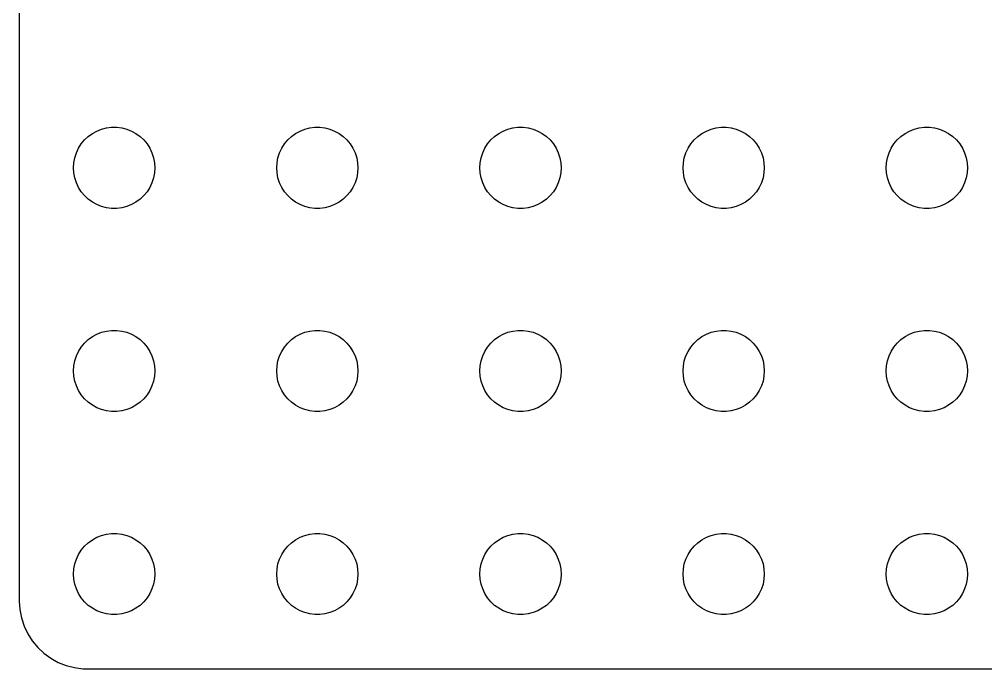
# Model space of a CAD drawing. Header units: metres. Extents: x -134 to 134, y 518 to 1078.
# Drawn here: x -134.5 to -63.2, y 518 to 566 of the extents above; entities that cross this region are included whole.
import ezdxf

# ---------------------------------------------------------------- set-up
doc = ezdxf.new("R2010")
doc.units = ezdxf.units.M

msp = doc.modelspace()

# ---------------------------------------------------------------- linework, layer by layer
for p, q in [((-134.5, 617), (-134.5, 523)), ((-128.427, 557.853), (-128.062, 557.947)), ((-128.062, 557.947), (-127.688, 557.994)), ((-127.688, 557.994), (-127.312, 557.994)), ((-127.312, 557.994), (-126.938, 557.947)), ((-126.938, 557.947), (-126.573, 557.853)), ((-113.427, 557.853), (-113.062, 557.947)), ((-113.062, 557.947), (-112.688, 557.994)), ((-112.688, 557.994), (-112.312, 557.994)), ((-112.312, 557.994), (-111.938, 557.947)), ((-111.938, 557.947), (-111.573, 557.853)), ((-98.427, 557.853), (-98.0621, 557.947)), ((-98.0621, 557.947), (-97.6884, 557.994)), ((-97.6884, 557.994), (-97.3116, 557.994)), ((-97.3116, 557.994), (-96.9379, 557.947)), ((-96.9379, 557.947), (-96.573, 557.853)), ((-83.427, 557.853), (-83.0621, 557.947)), ((-83.0621, 557.947), (-82.6884, 557.994)), ((-82.6884, 557.994), (-82.3116, 557.994)), ((-82.3116, 557.994), (-81.9379, 557.947)), ((-81.9379, 557.947), (-81.573, 557.853)), ((-68.427, 557.853), (-68.0621, 557.947)), ((-68.0621, 557.947), (-67.6884, 557.994)), ((-67.6884, 557.994), (-67.3116, 557.994)), ((-67.3116, 557.994), (-66.9379, 557.947)), ((-66.9379, 557.947), (-66.573, 557.853)), ((-129.687, 557.054), (-129.412, 557.312)), ((-129.412, 557.312), (-129.107, 557.533)), ((-129.107, 557.533), (-128.777, 557.714)), ((-128.777, 557.714), (-128.427, 557.853)), ((-126.573, 557.853), (-126.223, 557.714)), ((-126.223, 557.714), (-125.893, 557.533)), ((-125.893, 557.533), (-125.588, 557.312)), ((-125.588, 557.312), (-125.313, 557.054)), ((-114.687, 557.054), (-114.412, 557.312)), ((-114.412, 557.312), (-114.107, 557.533)), ((-114.107, 557.533), (-113.777, 557.714)), ((-113.777, 557.714), (-113.427, 557.853)), ((-111.573, 557.853), (-111.223, 557.714)), ((-111.223, 557.714), (-110.893, 557.533)), ((-110.893, 557.533), (-110.588, 557.312)), ((-110.588, 557.312), (-110.313, 557.054)), ((-99.6869, 557.054), (-99.4123, 557.312)), ((-99.4123, 557.312), (-99.1075, 557.533)), ((-99.1075, 557.533), (-98.7773, 557.714)), ((-98.7773, 557.714), (-98.427, 557.853)), ((-96.573, 557.853), (-96.2227, 557.714)), ((-96.2227, 557.714), (-95.8925, 557.533)), ((-95.8925, 557.533), (-95.5877, 557.312)), ((-95.5877, 557.312), (-95.3131, 557.054)), ((-84.6869, 557.054), (-84.4123, 557.312)), ((-84.4123, 557.312), (-84.1075, 557.533)), ((-84.1075, 557.533), (-83.7773, 557.714)), ((-83.7773, 557.714), (-83.427, 557.853)), ((-81.573, 557.853), (-81.2227, 557.714)), ((-81.2227, 557.714), (-80.8925, 557.533)), ((-80.8925, 557.533), (-80.5877, 557.312)), ((-80.5877, 557.312), (-80.3131, 557.054)), ((-69.6869, 557.054), (-69.4123, 557.312)), ((-69.4123, 557.312), (-69.1075, 557.533)), ((-69.1075, 557.533), (-68.7773, 557.714)), ((-68.7773, 557.714), (-68.427, 557.853)), ((-66.573, 557.853), (-66.2227, 557.714)), ((-66.2227, 557.714), (-65.8925, 557.533)), ((-65.8925, 557.533), (-65.5877, 557.312)), ((-65.5877, 557.312), (-65.3131, 557.054)), ((-130.129, 556.445), (-129.927, 556.763)), ((-129.927, 556.763), (-129.687, 557.054)), ((-125.313, 557.054), (-125.073, 556.763)), ((-125.073, 556.763), (-124.871, 556.445)), ((-115.129, 556.445), (-114.927, 556.763)), ((-114.927, 556.763), (-114.687, 557.054)), ((-110.313, 557.054), (-110.073, 556.763)), ((-110.073, 556.763), (-109.871, 556.445)), ((-100.129, 556.445), (-99.927, 556.763)), ((-99.927, 556.763), (-99.6869, 557.054)), ((-95.3131, 557.054), (-95.073, 556.763)), ((-95.073, 556.763), (-94.8711, 556.445)), ((-85.1289, 556.445), (-84.927, 556.763)), ((-84.927, 556.763), (-84.6869, 557.054)), ((-80.3131, 557.054), (-80.073, 556.763)), ((-80.073, 556.763), (-79.8711, 556.445)), ((-70.1289, 556.445), (-69.927, 556.763)), ((-69.927, 556.763), (-69.6869, 557.054)), ((-65.3131, 557.054), (-65.073, 556.763)), ((-65.073, 556.763), (-64.8711, 556.445)), ((-130.406, 555.746), (-130.289, 556.104)), ((-130.289, 556.104), (-130.129, 556.445)), ((-124.871, 556.445), (-124.711, 556.104)), ((-124.711, 556.104), (-124.594, 555.746)), ((-115.406, 555.746), (-115.289, 556.104)), ((-115.289, 556.104), (-115.129, 556.445)), ((-109.871, 556.445), (-109.711, 556.104)), ((-109.711, 556.104), (-109.594, 555.746)), ((-100.406, 555.746), (-100.289, 556.104)), ((-100.289, 556.104), (-100.129, 556.445)), ((-94.8711, 556.445), (-94.7107, 556.104)), ((-94.7107, 556.104), (-94.5943, 555.746)), ((-85.4057, 555.746), (-85.2893, 556.104)), ((-85.2893, 556.104), (-85.1289, 556.445)), ((-79.8711, 556.445), (-79.7107, 556.104)), ((-79.7107, 556.104), (-79.5943, 555.746)), ((-70.4057, 555.746), (-70.2893, 556.104)), ((-70.2893, 556.104), (-70.1289, 556.445)), ((-64.8711, 556.445), (-64.7107, 556.104)), ((-64.7107, 556.104), (-64.5943, 555.746)), ((-130.5, 555), (-130.476, 555.376)), ((-130.476, 555.376), (-130.406, 555.746)), ((-124.594, 555.746), (-124.524, 555.376)), ((-124.524, 555.376), (-124.5, 555)), ((-115.5, 555), (-115.476, 555.376)), ((-115.476, 555.376), (-115.406, 555.746)), ((-109.594, 555.746), (-109.524, 555.376)), ((-109.524, 555.376), (-109.5, 555)), ((-100.5, 555), (-100.476, 555.376)), ((-100.476, 555.376), (-100.406, 555.746)), ((-94.5943, 555.746), (-94.5237, 555.376)), ((-94.5237, 555.376), (-94.5, 555)), ((-85.5, 555), (-85.4763, 555.376)), ((-85.4763, 555.376), (-85.4057, 555.746)), ((-79.5943, 555.746), (-79.5237, 555.376)), ((-79.5237, 555.376), (-79.5, 555)), ((-70.5, 555), (-70.4763, 555.376)), ((-70.4763, 555.376), (-70.4057, 555.746)), ((-64.5943, 555.746), (-64.5237, 555.376)), ((-64.5237, 555.376), (-64.5, 555)), ((-130.476, 554.624), (-130.5, 555)), ((-130.406, 554.254), (-130.476, 554.624)), ((-124.524, 554.624), (-124.594, 554.254)), ((-124.5, 555), (-124.524, 554.624)), ((-115.476, 554.624), (-115.5, 555)), ((-115.406, 554.254), (-115.476, 554.624)), ((-109.524, 554.624), (-109.594, 554.254)), ((-109.5, 555), (-109.524, 554.624)), ((-100.476, 554.624), (-100.5, 555)), ((-100.406, 554.254), (-100.476, 554.624)), ((-94.5237, 554.624), (-94.5943, 554.254)), ((-94.5, 555), (-94.5237, 554.624)), ((-85.4763, 554.624), (-85.5, 555)), ((-85.4057, 554.254), (-85.4763, 554.624)), ((-79.5237, 554.624), (-79.5943, 554.254)), ((-79.5, 555), (-79.5237, 554.624)), ((-70.4763, 554.624), (-70.5, 555)), ((-70.4057, 554.254), (-70.4763, 554.624)), ((-64.5237, 554.624), (-64.5943, 554.254)), ((-64.5, 555), (-64.5237, 554.624)), ((-130.289, 553.896), (-130.406, 554.254)), ((-130.129, 553.555), (-130.289, 553.896)), ((-124.711, 553.896), (-124.871, 553.555)), ((-124.594, 554.254), (-124.711, 553.896)), ((-115.289, 553.896), (-115.406, 554.254)), ((-115.129, 553.555), (-115.289, 553.896)), ((-109.711, 553.896), (-109.871, 553.555)), ((-109.594, 554.254), (-109.711, 553.896)), ((-100.289, 553.896), (-100.406, 554.254)), ((-100.129, 553.555), (-100.289, 553.896)), ((-94.7107, 553.896), (-94.8711, 553.555)), ((-94.5943, 554.254), (-94.7107, 553.896)), ((-85.2893, 553.896), (-85.4057, 554.254)), ((-85.1289, 553.555), (-85.2893, 553.896)), ((-79.7107, 553.896), (-79.8711, 553.555)), ((-79.5943, 554.254), (-79.7107, 553.896)), ((-70.2893, 553.896), (-70.4057, 554.254)), ((-70.1289, 553.555), (-70.2893, 553.896)), ((-64.7107, 553.896), (-64.8711, 553.555)), ((-64.5943, 554.254), (-64.7107, 553.896)), ((-129.927, 553.237), (-130.129, 553.555)), ((-129.687, 552.946), (-129.927, 553.237)), ((-129.412, 552.688), (-129.687, 552.946)), ((-125.313, 552.946), (-125.588, 552.688)), ((-125.073, 553.237), (-125.313, 552.946)), ((-124.871, 553.555), (-125.073, 553.237)), ((-114.927, 553.237), (-115.129, 553.555)), ((-114.687, 552.946), (-114.927, 553.237)), ((-114.412, 552.688), (-114.687, 552.946)), ((-110.313, 552.946), (-110.588, 552.688)), ((-110.073, 553.237), (-110.313, 552.946)), ((-109.871, 553.555), (-110.073, 553.237)), ((-99.927, 553.237), (-100.129, 553.555)), ((-99.6869, 552.946), (-99.927, 553.237)), ((-99.4123, 552.688), (-99.6869, 552.946)), ((-95.3131, 552.946), (-95.5877, 552.688)), ((-95.073, 553.237), (-95.3131, 552.946)), ((-94.8711, 553.555), (-95.073, 553.237)), ((-84.927, 553.237), (-85.1289, 553.555)), ((-84.6869, 552.946), (-84.927, 553.237)), ((-84.4123, 552.688), (-84.6869, 552.946)), ((-80.3131, 552.946), (-80.5877, 552.688)), ((-80.073, 553.237), (-80.3131, 552.946)), ((-79.8711, 553.555), (-80.073, 553.237)), ((-69.927, 553.237), (-70.1289, 553.555)), ((-69.6869, 552.946), (-69.927, 553.237)), ((-69.4123, 552.688), (-69.6869, 552.946)), ((-65.3131, 552.946), (-65.5877, 552.688)), ((-65.073, 553.237), (-65.3131, 552.946)), ((-64.8711, 553.555), (-65.073, 553.237)), ((-129.107, 552.467), (-129.412, 552.688)), ((-128.777, 552.286), (-129.107, 552.467)), ((-128.427, 552.147), (-128.777, 552.286)), ((-126.223, 552.286), (-126.573, 552.147)), ((-125.893, 552.467), (-126.223, 552.286)), ((-125.588, 552.688), (-125.893, 552.467)), ((-114.107, 552.467), (-114.412, 552.688)), ((-113.777, 552.286), (-114.107, 552.467)), ((-113.427, 552.147), (-113.777, 552.286)), ((-111.223, 552.286), (-111.573, 552.147)), ((-110.893, 552.467), (-111.223, 552.286)), ((-110.588, 552.688), (-110.893, 552.467)), ((-99.1075, 552.467), (-99.4123, 552.688)), ((-98.7773, 552.286), (-99.1075, 552.467)), ((-98.427, 552.147), (-98.7773, 552.286)), ((-96.2227, 552.286), (-96.573, 552.147)), ((-95.8925, 552.467), (-96.2227, 552.286)), ((-95.5877, 552.688), (-95.8925, 552.467)), ((-84.1075, 552.467), (-84.4123, 552.688)), ((-83.7773, 552.286), (-84.1075, 552.467)), ((-83.427, 552.147), (-83.7773, 552.286)), ((-81.2227, 552.286), (-81.573, 552.147)), ((-80.8925, 552.467), (-81.2227, 552.286)), ((-80.5877, 552.688), (-80.8925, 552.467)), ((-69.1075, 552.467), (-69.4123, 552.688)), ((-68.7773, 552.286), (-69.1075, 552.467)), ((-68.427, 552.147), (-68.7773, 552.286)), ((-66.2227, 552.286), (-66.573, 552.147)), ((-65.8925, 552.467), (-66.2227, 552.286)), ((-65.5877, 552.688), (-65.8925, 552.467)), ((-128.062, 552.053), (-128.427, 552.147)), ((-127.688, 552.006), (-128.062, 552.053)), ((-127.312, 552.006), (-127.688, 552.006)), ((-126.938, 552.053), (-127.312, 552.006)), ((-126.573, 552.147), (-126.938, 552.053)), ((-113.062, 552.053), (-113.427, 552.147)), ((-112.688, 552.006), (-113.062, 552.053)), ((-112.312, 552.006), (-112.688, 552.006)), ((-111.938, 552.053), (-112.312, 552.006)), ((-111.573, 552.147), (-111.938, 552.053)), ((-98.0621, 552.053), (-98.427, 552.147)), ((-97.6884, 552.006), (-98.0621, 552.053)), ((-97.3116, 552.006), (-97.6884, 552.006)), ((-96.9379, 552.053), (-97.3116, 552.006)), ((-96.573, 552.147), (-96.9379, 552.053)), ((-83.0621, 552.053), (-83.427, 552.147)), ((-82.6884, 552.006), (-83.0621, 552.053)), ((-82.3116, 552.006), (-82.6884, 552.006)), ((-81.9379, 552.053), (-82.3116, 552.006)), ((-81.573, 552.147), (-81.9379, 552.053)), ((-68.0621, 552.053), (-68.427, 552.147)), ((-67.6884, 552.006), (-68.0621, 552.053)), ((-67.3116, 552.006), (-67.6884, 552.006)), ((-66.9379, 552.053), (-67.3116, 552.006)), ((-66.573, 552.147), (-66.9379, 552.053)), ((-128.427, 542.853), (-128.062, 542.947)), ((-128.062, 542.947), (-127.688, 542.994)), ((-127.688, 542.994), (-127.312, 542.994)), ((-127.312, 542.994), (-126.938, 542.947)), ((-126.938, 542.947), (-126.573, 542.853)), ((-113.427, 542.853), (-113.062, 542.947)), ((-113.062, 542.947), (-112.688, 542.994)), ((-112.688, 542.994), (-112.312, 542.994)), ((-112.312, 542.994), (-111.938, 542.947)), ((-111.938, 542.947), (-111.573, 542.853)), ((-98.427, 542.853), (-98.0621, 542.947)), ((-98.0621, 542.947), (-97.6884, 542.994)), ((-97.6884, 542.994), (-97.3116, 542.994)), ((-97.3116, 542.994), (-96.9379, 542.947)), ((-96.9379, 542.947), (-96.573, 542.853)), ((-83.427, 542.853), (-83.0621, 542.947)), ((-83.0621, 542.947), (-82.6884, 542.994)), ((-82.6884, 542.994), (-82.3116, 542.994)), ((-82.3116, 542.994), (-81.9379, 542.947)), ((-81.9379, 542.947), (-81.573, 542.853)), ((-68.427, 542.853), (-68.0621, 542.947)), ((-68.0621, 542.947), (-67.6884, 542.994)), ((-67.6884, 542.994), (-67.3116, 542.994)), ((-67.3116, 542.994), (-66.9379, 542.947)), ((-66.9379, 542.947), (-66.573, 542.853)), ((-129.687, 542.054), (-129.412, 542.312)), ((-129.412, 542.312), (-129.107, 542.533)), ((-129.107, 542.533), (-128.777, 542.714)), ((-128.777, 542.714), (-128.427, 542.853)), ((-126.573, 542.853), (-126.223, 542.714)), ((-126.223, 542.714), (-125.893, 542.533)), ((-125.893, 542.533), (-125.588, 542.312)), ((-125.588, 542.312), (-125.313, 542.054)), ((-114.687, 542.054), (-114.412, 542.312)), ((-114.412, 542.312), (-114.107, 542.533)), ((-114.107, 542.533), (-113.777, 542.714)), ((-113.777, 542.714), (-113.427, 542.853)), ((-111.573, 542.853), (-111.223, 542.714)), ((-111.223, 542.714), (-110.893, 542.533)), ((-110.893, 542.533), (-110.588, 542.312)), ((-110.588, 542.312), (-110.313, 542.054)), ((-99.6869, 542.054), (-99.4123, 542.312)), ((-99.4123, 542.312), (-99.1075, 542.533)), ((-99.1075, 542.533), (-98.7773, 542.714)), ((-98.7773, 542.714), (-98.427, 542.853)), ((-96.573, 542.853), (-96.2227, 542.714)), ((-96.2227, 542.714), (-95.8925, 542.533)), ((-95.8925, 542.533), (-95.5877, 542.312)), ((-95.5877, 542.312), (-95.3131, 542.054)), ((-84.6869, 542.054), (-84.4123, 542.312)), ((-84.4123, 542.312), (-84.1075, 542.533)), ((-84.1075, 542.533), (-83.7773, 542.714)), ((-83.7773, 542.714), (-83.427, 542.853)), ((-81.573, 542.853), (-81.2227, 542.714)), ((-81.2227, 542.714), (-80.8925, 542.533)), ((-80.8925, 542.533), (-80.5877, 542.312)), ((-80.5877, 542.312), (-80.3131, 542.054)), ((-69.6869, 542.054), (-69.4123, 542.312)), ((-69.4123, 542.312), (-69.1075, 542.533)), ((-69.1075, 542.533), (-68.7773, 542.714)), ((-68.7773, 542.714), (-68.427, 542.853)), ((-66.573, 542.853), (-66.2227, 542.714)), ((-66.2227, 542.714), (-65.8925, 542.533)), ((-65.8925, 542.533), (-65.5877, 542.312)), ((-65.5877, 542.312), (-65.3131, 542.054)), ((-130.129, 541.445), (-129.927, 541.763)), ((-129.927, 541.763), (-129.687, 542.054)), ((-125.313, 542.054), (-125.073, 541.763)), ((-125.073, 541.763), (-124.871, 541.445)), ((-115.129, 541.445), (-114.927, 541.763)), ((-114.927, 541.763), (-114.687, 542.054)), ((-110.313, 542.054), (-110.073, 541.763)), ((-110.073, 541.763), (-109.871, 541.445)), ((-100.129, 541.445), (-99.927, 541.763)), ((-99.927, 541.763), (-99.6869, 542.054)), ((-95.3131, 542.054), (-95.073, 541.763)), ((-95.073, 541.763), (-94.8711, 541.445)), ((-85.1289, 541.445), (-84.927, 541.763)), ((-84.927, 541.763), (-84.6869, 542.054)), ((-80.3131, 542.054), (-80.073, 541.763)), ((-80.073, 541.763), (-79.8711, 541.445)), ((-70.1289, 541.445), (-69.927, 541.763)), ((-69.927, 541.763), (-69.6869, 542.054)), ((-65.3131, 542.054), (-65.073, 541.763)), ((-65.073, 541.763), (-64.8711, 541.445)), ((-130.406, 540.746), (-130.289, 541.104)), ((-130.289, 541.104), (-130.129, 541.445)), ((-124.871, 541.445), (-124.711, 541.104)), ((-124.711, 541.104), (-124.594, 540.746)), ((-115.406, 540.746), (-115.289, 541.104)), ((-115.289, 541.104), (-115.129, 541.445)), ((-109.871, 541.445), (-109.711, 541.104)), ((-109.711, 541.104), (-109.594, 540.746)), ((-100.406, 540.746), (-100.289, 541.104)), ((-100.289, 541.104), (-100.129, 541.445)), ((-94.8711, 541.445), (-94.7107, 541.104)), ((-94.7107, 541.104), (-94.5943, 540.746)), ((-85.4057, 540.746), (-85.2893, 541.104)), ((-85.2893, 541.104), (-85.1289, 541.445)), ((-79.8711, 541.445), (-79.7107, 541.104)), ((-79.7107, 541.104), (-79.5943, 540.746)), ((-70.4057, 540.746), (-70.2893, 541.104)), ((-70.2893, 541.104), (-70.1289, 541.445)), ((-64.8711, 541.445), (-64.7107, 541.104)), ((-64.7107, 541.104), (-64.5943, 540.746)), ((-130.5, 540), (-130.476, 540.376)), ((-130.476, 540.376), (-130.406, 540.746)), ((-124.594, 540.746), (-124.524, 540.376)), ((-124.524, 540.376), (-124.5, 540)), ((-115.5, 540), (-115.476, 540.376)), ((-115.476, 540.376), (-115.406, 540.746)), ((-109.594, 540.746), (-109.524, 540.376)), ((-109.524, 540.376), (-109.5, 540)), ((-100.5, 540), (-100.476, 540.376)), ((-100.476, 540.376), (-100.406, 540.746)), ((-94.5943, 540.746), (-94.5237, 540.376)), ((-94.5237, 540.376), (-94.5, 540)), ((-85.5, 540), (-85.4763, 540.376)), ((-85.4763, 540.376), (-85.4057, 540.746)), ((-79.5943, 540.746), (-79.5237, 540.376)), ((-79.5237, 540.376), (-79.5, 540)), ((-70.5, 540), (-70.4763, 540.376)), ((-70.4763, 540.376), (-70.4057, 540.746)), ((-64.5943, 540.746), (-64.5237, 540.376)), ((-64.5237, 540.376), (-64.5, 540)), ((-130.476, 539.624), (-130.5, 540)), ((-130.406, 539.254), (-130.476, 539.624)), ((-124.524, 539.624), (-124.594, 539.254)), ((-124.5, 540), (-124.524, 539.624)), ((-115.476, 539.624), (-115.5, 540)), ((-115.406, 539.254), (-115.476, 539.624)), ((-109.524, 539.624), (-109.594, 539.254)), ((-109.5, 540), (-109.524, 539.624)), ((-100.476, 539.624), (-100.5, 540)), ((-100.406, 539.254), (-100.476, 539.624)), ((-94.5237, 539.624), (-94.5943, 539.254)), ((-94.5, 540), (-94.5237, 539.624)), ((-85.4763, 539.624), (-85.5, 540)), ((-85.4057, 539.254), (-85.4763, 539.624)), ((-79.5237, 539.624), (-79.5943, 539.254)), ((-79.5, 540), (-79.5237, 539.624)), ((-70.4763, 539.624), (-70.5, 540)), ((-70.4057, 539.254), (-70.4763, 539.624)), ((-64.5237, 539.624), (-64.5943, 539.254)), ((-64.5, 540), (-64.5237, 539.624)), ((-130.289, 538.896), (-130.406, 539.254)), ((-130.129, 538.555), (-130.289, 538.896)), ((-124.711, 538.896), (-124.871, 538.555)), ((-124.594, 539.254), (-124.711, 538.896)), ((-115.289, 538.896), (-115.406, 539.254)), ((-115.129, 538.555), (-115.289, 538.896)), ((-109.711, 538.896), (-109.871, 538.555)), ((-109.594, 539.254), (-109.711, 538.896)), ((-100.289, 538.896), (-100.406, 539.254)), ((-100.129, 538.555), (-100.289, 538.896)), ((-94.7107, 538.896), (-94.8711, 538.555)), ((-94.5943, 539.254), (-94.7107, 538.896)), ((-85.2893, 538.896), (-85.4057, 539.254)), ((-85.1289, 538.555), (-85.2893, 538.896)), ((-79.7107, 538.896), (-79.8711, 538.555)), ((-79.5943, 539.254), (-79.7107, 538.896)), ((-70.2893, 538.896), (-70.4057, 539.254)), ((-70.1289, 538.555), (-70.2893, 538.896)), ((-64.7107, 538.896), (-64.8711, 538.555)), ((-64.5943, 539.254), (-64.7107, 538.896)), ((-129.927, 538.237), (-130.129, 538.555)), ((-129.687, 537.946), (-129.927, 538.237)), ((-129.412, 537.688), (-129.687, 537.946)), ((-125.313, 537.946), (-125.588, 537.688)), ((-125.073, 538.237), (-125.313, 537.946)), ((-124.871, 538.555), (-125.073, 538.237)), ((-114.927, 538.237), (-115.129, 538.555)), ((-114.687, 537.946), (-114.927, 538.237)), ((-114.412, 537.688), (-114.687, 537.946)), ((-110.313, 537.946), (-110.588, 537.688)), ((-110.073, 538.237), (-110.313, 537.946)), ((-109.871, 538.555), (-110.073, 538.237)), ((-99.927, 538.237), (-100.129, 538.555)), ((-99.6869, 537.946), (-99.927, 538.237)), ((-99.4123, 537.688), (-99.6869, 537.946)), ((-95.3131, 537.946), (-95.5877, 537.688)), ((-95.073, 538.237), (-95.3131, 537.946)), ((-94.8711, 538.555), (-95.073, 538.237)), ((-84.927, 538.237), (-85.1289, 538.555)), ((-84.6869, 537.946), (-84.927, 538.237)), ((-84.4123, 537.688), (-84.6869, 537.946)), ((-80.3131, 537.946), (-80.5877, 537.688)), ((-80.073, 538.237), (-80.3131, 537.946)), ((-79.8711, 538.555), (-80.073, 538.237)), ((-69.927, 538.237), (-70.1289, 538.555)), ((-69.6869, 537.946), (-69.927, 538.237)), ((-69.4123, 537.688), (-69.6869, 537.946)), ((-65.3131, 537.946), (-65.5877, 537.688)), ((-65.073, 538.237), (-65.3131, 537.946)), ((-64.8711, 538.555), (-65.073, 538.237)), ((-129.107, 537.467), (-129.412, 537.688)), ((-128.777, 537.286), (-129.107, 537.467)), ((-128.427, 537.147), (-128.777, 537.286)), ((-126.223, 537.286), (-126.573, 537.147)), ((-125.893, 537.467), (-126.223, 537.286)), ((-125.588, 537.688), (-125.893, 537.467)), ((-114.107, 537.467), (-114.412, 537.688)), ((-113.777, 537.286), (-114.107, 537.467)), ((-113.427, 537.147), (-113.777, 537.286)), ((-111.223, 537.286), (-111.573, 537.147)), ((-110.893, 537.467), (-111.223, 537.286)), ((-110.588, 537.688), (-110.893, 537.467)), ((-99.1075, 537.467), (-99.4123, 537.688)), ((-98.7773, 537.286), (-99.1075, 537.467)), ((-98.427, 537.147), (-98.7773, 537.286)), ((-96.2227, 537.286), (-96.573, 537.147)), ((-95.8925, 537.467), (-96.2227, 537.286)), ((-95.5877, 537.688), (-95.8925, 537.467)), ((-84.1075, 537.467), (-84.4123, 537.688)), ((-83.7773, 537.286), (-84.1075, 537.467)), ((-83.427, 537.147), (-83.7773, 537.286)), ((-81.2227, 537.286), (-81.573, 537.147)), ((-80.8925, 537.467), (-81.2227, 537.286)), ((-80.5877, 537.688), (-80.8925, 537.467)), ((-69.1075, 537.467), (-69.4123, 537.688)), ((-68.7773, 537.286), (-69.1075, 537.467)), ((-68.427, 537.147), (-68.7773, 537.286)), ((-66.2227, 537.286), (-66.573, 537.147)), ((-65.8925, 537.467), (-66.2227, 537.286)), ((-65.5877, 537.688), (-65.8925, 537.467)), ((-128.062, 537.053), (-128.427, 537.147)), ((-127.688, 537.006), (-128.062, 537.053)), ((-127.312, 537.006), (-127.688, 537.006)), ((-126.938, 537.053), (-127.312, 537.006)), ((-126.573, 537.147), (-126.938, 537.053)), ((-113.062, 537.053), (-113.427, 537.147)), ((-112.688, 537.006), (-113.062, 537.053)), ((-112.312, 537.006), (-112.688, 537.006)), ((-111.938, 537.053), (-112.312, 537.006)), ((-111.573, 537.147), (-111.938, 537.053)), ((-98.0621, 537.053), (-98.427, 537.147)), ((-97.6884, 537.006), (-98.0621, 537.053)), ((-97.3116, 537.006), (-97.6884, 537.006)), ((-96.9379, 537.053), (-97.3116, 537.006)), ((-96.573, 537.147), (-96.9379, 537.053)), ((-83.0621, 537.053), (-83.427, 537.147)), ((-82.6884, 537.006), (-83.0621, 537.053)), ((-82.3116, 537.006), (-82.6884, 537.006)), ((-81.9379, 537.053), (-82.3116, 537.006)), ((-81.573, 537.147), (-81.9379, 537.053)), ((-68.0621, 537.053), (-68.427, 537.147)), ((-67.6884, 537.006), (-68.0621, 537.053)), ((-67.3116, 537.006), (-67.6884, 537.006)), ((-66.9379, 537.053), (-67.3116, 537.006)), ((-66.573, 537.147), (-66.9379, 537.053)), ((-128.062, 527.947), (-127.688, 527.994)), ((-127.688, 527.994), (-127.312, 527.994)), ((-127.312, 527.994), (-126.938, 527.947)), ((-113.062, 527.947), (-112.688, 527.994)), ((-112.688, 527.994), (-112.312, 527.994)), ((-112.312, 527.994), (-111.938, 527.947)), ((-98.0621, 527.947), (-97.6884, 527.994)), ((-97.6884, 527.994), (-97.3116, 527.994)), ((-97.3116, 527.994), (-96.9379, 527.947)), ((-83.0621, 527.947), (-82.6884, 527.994)), ((-82.6884, 527.994), (-82.3116, 527.994)), ((-82.3116, 527.994), (-81.9379, 527.947)), ((-68.0621, 527.947), (-67.6884, 527.994)), ((-67.6884, 527.994), (-67.3116, 527.994)), ((-67.3116, 527.994), (-66.9379, 527.947)), ((-129.687, 527.054), (-129.412, 527.312)), ((-129.412, 527.312), (-129.107, 527.533)), ((-129.107, 527.533), (-128.777, 527.714)), ((-128.777, 527.714), (-128.427, 527.853)), ((-128.427, 527.853), (-128.062, 527.947)), ((-126.938, 527.947), (-126.573, 527.853)), ((-126.573, 527.853), (-126.223, 527.714)), ((-126.223, 527.714), (-125.893, 527.533)), ((-125.893, 527.533), (-125.588, 527.312)), ((-125.588, 527.312), (-125.313, 527.054)), ((-114.687, 527.054), (-114.412, 527.312)), ((-114.412, 527.312), (-114.107, 527.533)), ((-114.107, 527.533), (-113.777, 527.714)), ((-113.777, 527.714), (-113.427, 527.853)), ((-113.427, 527.853), (-113.062, 527.947)), ((-111.938, 527.947), (-111.573, 527.853)), ((-111.573, 527.853), (-111.223, 527.714)), ((-111.223, 527.714), (-110.893, 527.533)), ((-110.893, 527.533), (-110.588, 527.312)), ((-110.588, 527.312), (-110.313, 527.054)), ((-99.6869, 527.054), (-99.4123, 527.312)), ((-99.4123, 527.312), (-99.1075, 527.533)), ((-99.1075, 527.533), (-98.7773, 527.714)), ((-98.7773, 527.714), (-98.427, 527.853)), ((-98.427, 527.853), (-98.0621, 527.947)), ((-96.9379, 527.947), (-96.573, 527.853)), ((-96.573, 527.853), (-96.2227, 527.714)), ((-96.2227, 527.714), (-95.8925, 527.533)), ((-95.8925, 527.533), (-95.5877, 527.312)), ((-95.5877, 527.312), (-95.3131, 527.054)), ((-84.6869, 527.054), (-84.4123, 527.312)), ((-84.4123, 527.312), (-84.1075, 527.533)), ((-84.1075, 527.533), (-83.7773, 527.714)), ((-83.7773, 527.714), (-83.427, 527.853)), ((-83.427, 527.853), (-83.0621, 527.947)), ((-81.9379, 527.947), (-81.573, 527.853)), ((-81.573, 527.853), (-81.2227, 527.714)), ((-81.2227, 527.714), (-80.8925, 527.533)), ((-80.8925, 527.533), (-80.5877, 527.312)), ((-80.5877, 527.312), (-80.3131, 527.054)), ((-69.6869, 527.054), (-69.4123, 527.312)), ((-69.4123, 527.312), (-69.1075, 527.533)), ((-69.1075, 527.533), (-68.7773, 527.714)), ((-68.7773, 527.714), (-68.427, 527.853)), ((-68.427, 527.853), (-68.0621, 527.947)), ((-66.9379, 527.947), (-66.573, 527.853)), ((-66.573, 527.853), (-66.2227, 527.714)), ((-66.2227, 527.714), (-65.8925, 527.533)), ((-65.8925, 527.533), (-65.5877, 527.312)), ((-65.5877, 527.312), (-65.3131, 527.054)), ((-130.129, 526.445), (-129.927, 526.763)), ((-129.927, 526.763), (-129.687, 527.054)), ((-125.313, 527.054), (-125.073, 526.763)), ((-125.073, 526.763), (-124.871, 526.445)), ((-115.129, 526.445), (-114.927, 526.763)), ((-114.927, 526.763), (-114.687, 527.054)), ((-110.313, 527.054), (-110.073, 526.763)), ((-110.073, 526.763), (-109.871, 526.445)), ((-100.129, 526.445), (-99.927, 526.763)), ((-99.927, 526.763), (-99.6869, 527.054)), ((-95.3131, 527.054), (-95.073, 526.763)), ((-95.073, 526.763), (-94.8711, 526.445)), ((-85.1289, 526.445), (-84.927, 526.763)), ((-84.927, 526.763), (-84.6869, 527.054)), ((-80.3131, 527.054), (-80.073, 526.763)), ((-80.073, 526.763), (-79.8711, 526.445)), ((-70.1289, 526.445), (-69.927, 526.763)), ((-69.927, 526.763), (-69.6869, 527.054)), ((-65.3131, 527.054), (-65.073, 526.763)), ((-65.073, 526.763), (-64.8711, 526.445)), ((-130.406, 525.746), (-130.289, 526.104)), ((-130.289, 526.104), (-130.129, 526.445)), ((-124.871, 526.445), (-124.711, 526.104)), ((-124.711, 526.104), (-124.594, 525.746)), ((-115.406, 525.746), (-115.289, 526.104)), ((-115.289, 526.104), (-115.129, 526.445)), ((-109.871, 526.445), (-109.711, 526.104)), ((-109.711, 526.104), (-109.594, 525.746)), ((-100.406, 525.746), (-100.289, 526.104)), ((-100.289, 526.104), (-100.129, 526.445)), ((-94.8711, 526.445), (-94.7107, 526.104)), ((-94.7107, 526.104), (-94.5943, 525.746)), ((-85.4057, 525.746), (-85.2893, 526.104)), ((-85.2893, 526.104), (-85.1289, 526.445)), ((-79.8711, 526.445), (-79.7107, 526.104)), ((-79.7107, 526.104), (-79.5943, 525.746)), ((-70.4057, 525.746), (-70.2893, 526.104)), ((-70.2893, 526.104), (-70.1289, 526.445)), ((-64.8711, 526.445), (-64.7107, 526.104)), ((-64.7107, 526.104), (-64.5943, 525.746)), ((-130.5, 525), (-130.476, 525.376)), ((-130.476, 525.376), (-130.406, 525.746)), ((-124.594, 525.746), (-124.524, 525.376)), ((-124.524, 525.376), (-124.5, 525)), ((-115.5, 525), (-115.476, 525.376)), ((-115.476, 525.376), (-115.406, 525.746)), ((-109.594, 525.746), (-109.524, 525.376)), ((-109.524, 525.376), (-109.5, 525)), ((-100.5, 525), (-100.476, 525.376)), ((-100.476, 525.376), (-100.406, 525.746)), ((-94.5943, 525.746), (-94.5237, 525.376)), ((-94.5237, 525.376), (-94.5, 525)), ((-85.5, 525), (-85.4763, 525.376)), ((-85.4763, 525.376), (-85.4057, 525.746)), ((-79.5943, 525.746), (-79.5237, 525.376)), ((-79.5237, 525.376), (-79.5, 525)), ((-70.5, 525), (-70.4763, 525.376)), ((-70.4763, 525.376), (-70.4057, 525.746)), ((-64.5943, 525.746), (-64.5237, 525.376)), ((-64.5237, 525.376), (-64.5, 525)), ((-130.476, 524.624), (-130.5, 525)), ((-130.406, 524.254), (-130.476, 524.624)), ((-124.524, 524.624), (-124.594, 524.254)), ((-124.5, 525), (-124.524, 524.624)), ((-115.476, 524.624), (-115.5, 525)), ((-115.406, 524.254), (-115.476, 524.624)), ((-109.524, 524.624), (-109.594, 524.254)), ((-109.5, 525), (-109.524, 524.624)), ((-100.476, 524.624), (-100.5, 525)), ((-100.406, 524.254), (-100.476, 524.624)), ((-94.5237, 524.624), (-94.5943, 524.254)), ((-94.5, 525), (-94.5237, 524.624)), ((-85.4763, 524.624), (-85.5, 525)), ((-85.4057, 524.254), (-85.4763, 524.624)), ((-79.5237, 524.624), (-79.5943, 524.254)), ((-79.5, 525), (-79.5237, 524.624)), ((-70.4763, 524.624), (-70.5, 525)), ((-70.4057, 524.254), (-70.4763, 524.624)), ((-64.5237, 524.624), (-64.5943, 524.254)), ((-64.5, 525), (-64.5237, 524.624)), ((-130.289, 523.896), (-130.406, 524.254)), ((-130.129, 523.555), (-130.289, 523.896)), ((-124.711, 523.896), (-124.871, 523.555)), ((-124.594, 524.254), (-124.711, 523.896)), ((-115.289, 523.896), (-115.406, 524.254)), ((-115.129, 523.555), (-115.289, 523.896)), ((-109.711, 523.896), (-109.871, 523.555)), ((-109.594, 524.254), (-109.711, 523.896)), ((-100.289, 523.896), (-100.406, 524.254)), ((-100.129, 523.555), (-100.289, 523.896)), ((-94.7107, 523.896), (-94.8711, 523.555)), ((-94.5943, 524.254), (-94.7107, 523.896)), ((-85.2893, 523.896), (-85.4057, 524.254)), ((-85.1289, 523.555), (-85.2893, 523.896)), ((-79.7107, 523.896), (-79.8711, 523.555)), ((-79.5943, 524.254), (-79.7107, 523.896)), ((-70.2893, 523.896), (-70.4057, 524.254)), ((-70.1289, 523.555), (-70.2893, 523.896)), ((-64.7107, 523.896), (-64.8711, 523.555)), ((-64.5943, 524.254), (-64.7107, 523.896)), ((-134.5, 523), (-134.461, 522.373)), ((-129.927, 523.237), (-130.129, 523.555)), ((-129.687, 522.946), (-129.927, 523.237)), ((-125.073, 523.237), (-125.313, 522.946)), ((-124.871, 523.555), (-125.073, 523.237)), ((-114.927, 523.237), (-115.129, 523.555)), ((-114.687, 522.946), (-114.927, 523.237)), ((-110.073, 523.237), (-110.313, 522.946)), ((-109.871, 523.555), (-110.073, 523.237)), ((-99.927, 523.237), (-100.129, 523.555)), ((-99.6869, 522.946), (-99.927, 523.237)), ((-95.073, 523.237), (-95.3131, 522.946)), ((-94.8711, 523.555), (-95.073, 523.237)), ((-84.927, 523.237), (-85.1289, 523.555)), ((-84.6869, 522.946), (-84.927, 523.237)), ((-80.073, 523.237), (-80.3131, 522.946)), ((-79.8711, 523.555), (-80.073, 523.237)), ((-69.927, 523.237), (-70.1289, 523.555)), ((-69.6869, 522.946), (-69.927, 523.237)), ((-65.073, 523.237), (-65.3131, 522.946)), ((-64.8711, 523.555), (-65.073, 523.237)), ((-134.461, 522.373), (-134.343, 521.757)), ((-129.412, 522.688), (-129.687, 522.946)), ((-129.107, 522.467), (-129.412, 522.688)), ((-128.777, 522.286), (-129.107, 522.467)), ((-128.427, 522.147), (-128.777, 522.286)), ((-126.223, 522.286), (-126.573, 522.147)), ((-125.893, 522.467), (-126.223, 522.286)), ((-125.588, 522.688), (-125.893, 522.467)), ((-125.313, 522.946), (-125.588, 522.688)), ((-114.412, 522.688), (-114.687, 522.946)), ((-114.107, 522.467), (-114.412, 522.688)), ((-113.777, 522.286), (-114.107, 522.467)), ((-113.427, 522.147), (-113.777, 522.286)), ((-111.223, 522.286), (-111.573, 522.147)), ((-110.893, 522.467), (-111.223, 522.286)), ((-110.588, 522.688), (-110.893, 522.467)), ((-110.313, 522.946), (-110.588, 522.688)), ((-99.4123, 522.688), (-99.6869, 522.946)), ((-99.1075, 522.467), (-99.4123, 522.688)), ((-98.7773, 522.286), (-99.1075, 522.467)), ((-98.427, 522.147), (-98.7773, 522.286)), ((-96.2227, 522.286), (-96.573, 522.147)), ((-95.8925, 522.467), (-96.2227, 522.286)), ((-95.5877, 522.688), (-95.8925, 522.467)), ((-95.3131, 522.946), (-95.5877, 522.688)), ((-84.4123, 522.688), (-84.6869, 522.946)), ((-84.1075, 522.467), (-84.4123, 522.688)), ((-83.7773, 522.286), (-84.1075, 522.467)), ((-83.427, 522.147), (-83.7773, 522.286)), ((-81.2227, 522.286), (-81.573, 522.147)), ((-80.8925, 522.467), (-81.2227, 522.286)), ((-80.5877, 522.688), (-80.8925, 522.467)), ((-80.3131, 522.946), (-80.5877, 522.688)), ((-69.4123, 522.688), (-69.6869, 522.946)), ((-69.1075, 522.467), (-69.4123, 522.688)), ((-68.7773, 522.286), (-69.1075, 522.467)), ((-68.427, 522.147), (-68.7773, 522.286)), ((-66.2227, 522.286), (-66.573, 522.147)), ((-65.8925, 522.467), (-66.2227, 522.286)), ((-65.5877, 522.688), (-65.8925, 522.467)), ((-65.3131, 522.946), (-65.5877, 522.688)), ((-134.343, 521.757), (-134.149, 521.159)), ((-128.062, 522.053), (-128.427, 522.147)), ((-127.688, 522.006), (-128.062, 522.053)), ((-127.312, 522.006), (-127.688, 522.006)), ((-126.938, 522.053), (-127.312, 522.006)), ((-126.573, 522.147), (-126.938, 522.053)), ((-113.062, 522.053), (-113.427, 522.147)), ((-112.688, 522.006), (-113.062, 522.053)), ((-112.312, 522.006), (-112.688, 522.006)), ((-111.938, 522.053), (-112.312, 522.006)), ((-111.573, 522.147), (-111.938, 522.053)), ((-98.0621, 522.053), (-98.427, 522.147)), ((-97.6884, 522.006), (-98.0621, 522.053)), ((-97.3116, 522.006), (-97.6884, 522.006)), ((-96.9379, 522.053), (-97.3116, 522.006)), ((-96.573, 522.147), (-96.9379, 522.053)), ((-83.0621, 522.053), (-83.427, 522.147)), ((-82.6884, 522.006), (-83.0621, 522.053)), ((-82.3116, 522.006), (-82.6884, 522.006)), ((-81.9379, 522.053), (-82.3116, 522.006)), ((-81.573, 522.147), (-81.9379, 522.053)), ((-68.0621, 522.053), (-68.427, 522.147)), ((-67.6884, 522.006), (-68.0621, 522.053)), ((-67.3116, 522.006), (-67.6884, 522.006)), ((-66.9379, 522.053), (-67.3116, 522.006)), ((-66.573, 522.147), (-66.9379, 522.053)), ((-134.149, 521.159), (-133.882, 520.591)), ((-133.882, 520.591), (-133.545, 520.061)), ((-133.545, 520.061), (-133.145, 519.577)), ((-133.145, 519.577), (-132.687, 519.147)), ((-132.687, 519.147), (-132.179, 518.778)), ((-132.179, 518.778), (-131.629, 518.476)), ((-131.629, 518.476), (-131.045, 518.245)), ((-131.045, 518.245), (-130.437, 518.089)), ((-130.437, 518.089), (-129.814, 518.01)), ((-129.814, 518.01), (129.814, 518.01))]:
    msp.add_line(p, q)

doc.saveas('drawing.dxf')
